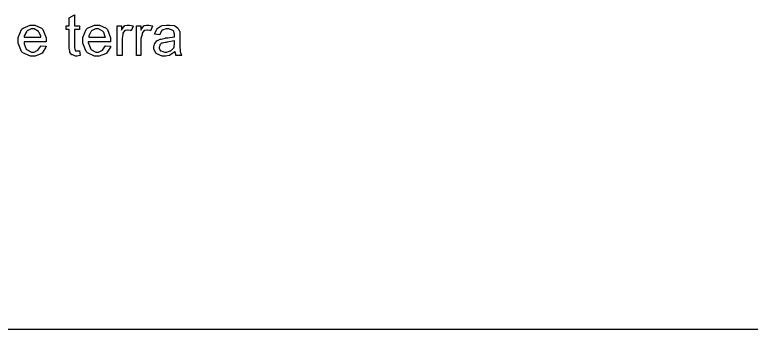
# Model space of a CAD drawing. Header units: metres. Extents: x 3290 to 4536, y 1562 to 1983.
# Drawn here: x 4347.08 to 4384.06, y 1867.12 to 1882.92 of the extents above; entities that cross this region are included whole.
import ezdxf

# ---------------------------------------------------------------- set-up
doc = ezdxf.new("R2010")
doc.units = ezdxf.units.M
doc.layers.add('CFF-7E-00', color=30, linetype='Continuous')

msp = doc.modelspace()

# ---------------------------------------------------------------- linework, layer by layer
msp.add_line((4302.881, 1867.116), (4464.044, 1867.116))
at = {"layer": 'CFF-7E-00'}
for points in [[(4350.336, 1881.101), (4350.368, 1880.874), (4350.351, 1880.866), (4350.218, 1880.842), (4350.174, 1880.842), (4350.126, 1880.842), (4349.987, 1880.899), (4349.98, 1880.906), (4349.948, 1880.906), (4349.858, 1880.996), (4349.851, 1881.003), (4349.851, 1881.077), (4349.818, 1881.241), (4349.818, 1881.295), (4349.818, 1882.171), (4349.656, 1882.171), (4349.656, 1882.365), (4349.818, 1882.365), (4349.818, 1882.753), (4350.077, 1882.915), (4350.077, 1882.365), (4350.336, 1882.365), (4350.336, 1882.171), (4350.077, 1882.171), (4350.077, 1881.295), (4350.077, 1881.263), (4350.1, 1881.165), (4350.109, 1881.165), (4350.109, 1881.15), (4350.133, 1881.11), (4350.141, 1881.101), (4350.166, 1881.101), (4350.219, 1881.101), (4350.238, 1881.101), (4350.263, 1881.101), (4350.317, 1881.101), (4350.336, 1881.101)], [(4348.389, 1881.359), (4348.651, 1881.328), (4348.642, 1881.288), (4348.448, 1880.989), (4348.424, 1880.971), (4348.391, 1880.947), (4348.099, 1880.842), (4348.002, 1880.842), (4347.864, 1880.842), (4347.483, 1881.004), (4347.452, 1881.036), (4347.419, 1881.069), (4347.255, 1881.481), (4347.255, 1881.619), (4347.255, 1881.765), (4347.419, 1882.172), (4347.452, 1882.203), (4347.492, 1882.236), (4347.849, 1882.397), (4347.969, 1882.397), (4348.09, 1882.397), (4348.423, 1882.236), (4348.457, 1882.203), (4348.488, 1882.172), (4348.651, 1881.757), (4348.651, 1881.619), (4348.651, 1881.619), (4348.651, 1881.571), (4348.651, 1881.554), (4347.548, 1881.554), (4347.548, 1881.457), (4347.653, 1881.19), (4347.678, 1881.165), (4347.703, 1881.15), (4347.927, 1881.036), (4348.002, 1881.036), (4348.057, 1881.036), (4348.211, 1881.117), (4348.228, 1881.133), (4348.244, 1881.141), (4348.381, 1881.328), (4348.389, 1881.359)], [(4351.632, 1881.359), (4351.894, 1881.328), (4351.885, 1881.288), (4351.689, 1880.989), (4351.665, 1880.971), (4351.632, 1880.947), (4351.316, 1880.842), (4351.212, 1880.842), (4351.082, 1880.842), (4350.725, 1881.004), (4350.694, 1881.036), (4350.661, 1881.069), (4350.497, 1881.481), (4350.497, 1881.619), (4350.497, 1881.765), (4350.661, 1882.172), (4350.694, 1882.203), (4350.725, 1882.236), (4351.089, 1882.397), (4351.212, 1882.397), (4351.333, 1882.397), (4351.665, 1882.236), (4351.697, 1882.203), (4351.73, 1882.172), (4351.894, 1881.757), (4351.894, 1881.619), (4351.894, 1881.619), (4351.894, 1881.571), (4351.894, 1881.554), (4350.759, 1881.554), (4350.766, 1881.514), (4350.896, 1881.19), (4350.92, 1881.165), (4350.936, 1881.15), (4351.142, 1881.036), (4351.212, 1881.036), (4351.276, 1881.036), (4351.454, 1881.117), (4351.471, 1881.133), (4351.487, 1881.141), (4351.624, 1881.328), (4351.632, 1881.359)], [(4352.217, 1880.874), (4352.217, 1882.365), (4352.443, 1882.365), (4352.443, 1882.138), (4352.459, 1882.171), (4352.589, 1882.358), (4352.606, 1882.365), (4352.613, 1882.374), (4352.728, 1882.397), (4352.767, 1882.397), (4352.832, 1882.397), (4353.004, 1882.35), (4353.028, 1882.333), (4352.931, 1882.106), (4352.914, 1882.115), (4352.779, 1882.138), (4352.735, 1882.138), (4352.735, 1882.138), (4352.613, 1882.115), (4352.606, 1882.106), (4352.589, 1882.099), (4352.509, 1881.983), (4352.509, 1881.944), (4352.5, 1881.928), (4352.476, 1881.721), (4352.476, 1881.651), (4352.476, 1880.874), (4352.217, 1880.874)], [(4353.19, 1880.874), (4353.19, 1882.365), (4353.417, 1882.365), (4353.417, 1882.138), (4353.424, 1882.171), (4353.561, 1882.358), (4353.578, 1882.365), (4353.585, 1882.374), (4353.701, 1882.397), (4353.74, 1882.397), (4353.806, 1882.397), (4353.976, 1882.35), (4354.002, 1882.333), (4353.901, 1882.106), (4353.885, 1882.115), (4353.752, 1882.138), (4353.708, 1882.138), (4353.708, 1882.138), (4353.585, 1882.115), (4353.578, 1882.106), (4353.561, 1882.099), (4353.481, 1881.983), (4353.481, 1881.944), (4353.473, 1881.928), (4353.417, 1881.721), (4353.417, 1881.651), (4353.417, 1880.874), (4353.19, 1880.874)], [(4355.136, 1881.069), (4355.112, 1881.044), (4354.866, 1880.882), (4354.842, 1880.874), (4354.825, 1880.866), (4354.644, 1880.842), (4354.584, 1880.842), (4354.486, 1880.842), (4354.22, 1880.947), (4354.195, 1880.971), (4354.171, 1880.989), (4354.066, 1881.194), (4354.066, 1881.263), (4354.066, 1881.311), (4354.09, 1881.44), (4354.099, 1881.456), (4354.106, 1881.473), (4354.22, 1881.611), (4354.228, 1881.619), (4354.244, 1881.627), (4354.377, 1881.683), (4354.422, 1881.683), (4354.438, 1881.691), (4354.624, 1881.741), (4354.649, 1881.748), (4354.762, 1881.748), (4355.078, 1881.805), (4355.104, 1881.812), (4355.104, 1881.829), (4355.104, 1881.878), (4355.104, 1881.878), (4355.104, 1881.936), (4355.055, 1882.099), (4355.039, 1882.106), (4355.022, 1882.123), (4354.814, 1882.203), (4354.745, 1882.203), (4354.68, 1882.203), (4354.502, 1882.146), (4354.486, 1882.138), (4354.47, 1882.13), (4354.364, 1881.936), (4354.357, 1881.91), (4354.099, 1881.944), (4354.106, 1881.968), (4354.211, 1882.187), (4354.228, 1882.203), (4354.235, 1882.22), (4354.429, 1882.358), (4354.455, 1882.365), (4354.479, 1882.374), (4354.703, 1882.397), (4354.778, 1882.397), (4354.859, 1882.397), (4355.078, 1882.374), (4355.104, 1882.365), (4355.119, 1882.358), (4355.257, 1882.253), (4355.266, 1882.236), (4355.282, 1882.229), (4355.354, 1882.09), (4355.363, 1882.074), (4355.363, 1882.017), (4355.363, 1881.888), (4355.363, 1881.845), (4355.363, 1881.489), (4355.363, 1881.376), (4355.386, 1881.053), (4355.394, 1881.036), (4355.394, 1880.996), (4355.451, 1880.891), (4355.46, 1880.874), (4355.168, 1880.874), (4355.168, 1880.923), (4355.136, 1881.033), (4355.136, 1881.069)], [(4347.548, 1881.781), (4348.389, 1881.781), (4348.389, 1881.846), (4348.308, 1882.025), (4348.292, 1882.041), (4348.276, 1882.065), (4348.045, 1882.203), (4347.969, 1882.203), (4347.896, 1882.203), (4347.703, 1882.098), (4347.678, 1882.074), (4347.661, 1882.058), (4347.548, 1881.85), (4347.548, 1881.781)], [(4350.791, 1881.781), (4351.632, 1881.781), (4351.624, 1881.805), (4351.543, 1882.025), (4351.535, 1882.041), (4351.511, 1882.065), (4351.287, 1882.203), (4351.212, 1882.203), (4351.138, 1882.203), (4350.936, 1882.098), (4350.92, 1882.074), (4350.896, 1882.058), (4350.791, 1881.85), (4350.791, 1881.781)], [(4355.104, 1881.619), (4355.078, 1881.611), (4354.729, 1881.53), (4354.681, 1881.521), (4354.624, 1881.521), (4354.497, 1881.489), (4354.455, 1881.489), (4354.446, 1881.481), (4354.364, 1881.4), (4354.357, 1881.392), (4354.357, 1881.36), (4354.325, 1881.288), (4354.325, 1881.263), (4354.325, 1881.222), (4354.405, 1881.11), (4354.422, 1881.101), (4354.429, 1881.094), (4354.594, 1881.036), (4354.649, 1881.036), (4354.713, 1881.036), (4354.884, 1881.094), (4354.908, 1881.101), (4354.923, 1881.11), (4355.063, 1881.247), (4355.071, 1881.263), (4355.078, 1881.279), (4355.104, 1881.462), (4355.104, 1881.521), (4355.104, 1881.619)]]:
    msp.add_lwpolyline(points, close=True, dxfattribs=at)

doc.saveas('drawing.dxf')
